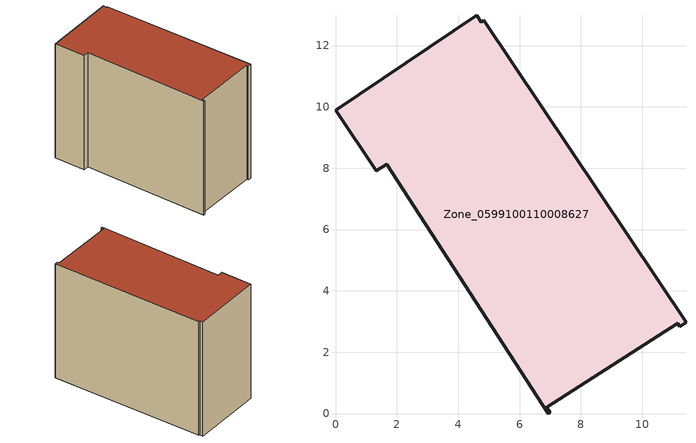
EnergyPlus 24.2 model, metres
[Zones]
Zone_0599100110008627
 floor ground (C_G): 1.66,8.13 1.33,7.91 0,9.9 4.61,12.98 4.76,12.76 4.84,12.82 11.43,2.97 11.23,2.84 11.16,2.95 6.89,0.21 7.01,0.04 6.94,0 z0.48
 wall outside (C_F): 4.61,12.98 0,9.9 1.33,7.91 1.66,8.13 6.94,0 7.01,0.04 6.89,0.21 11.16,2.95 11.23,2.84 11.43,2.97 4.84,12.82 4.76,12.76 4.61,12.98 z0.48:9.79
 roof outside (C_R): 1.66,8.13 6.94,0 7.01,0.04 6.89,0.21 11.16,2.95 11.23,2.84 11.43,2.97 4.84,12.82 4.76,12.76 4.61,12.98 0,9.9 1.33,7.91 z9.79
[BUILDING]
Pand.0599100110008627: North Axis=0; Terrain=City; Loads Convergence Tolerance Value=0.04; Temperature Convergence Tolerance Value=0.4; Solar Distribution=FullExterior; Maximum Number of Warmup Days=25; Minimum Number of Warmup Days=1
[Site:Location]
Rotterdam.The.Hague.AP_ZH_NLD Design_Conditions: Latitude=51.96; Longitude=4.45; Time Zone=1; Elevation=-4.5
[SITE:GROUNDTEMPERATURE:BUILDINGSURFACE]
18, 18, 18, 18, 18, 18, 18, 18, 18, 18, 18, 18
[MATERIAL] Thermal Absorptance=0.9; Solar Absorptance=0.7; Visible Absorptance=0.7
Name | Roughness | Thickness | Conductivity | Density | Specific Heat
G.TI.2015-2018 | MediumSmooth | 0.15 | 0.0428571 | 540 | 1210
F.TI.2015-2018 | Rough | 0.3 | 0.0666667 | 1920 | 840
R.TI.2015-2018 | MediumRough | 0.2 | 0.0333333 | 1500 | 1000
[CONSTRUCTION]
C_G: G.TI.2015-2018
C_F: F.TI.2015-2018
C_R: R.TI.2015-2018
[ZONE]
Zone_0599100110008627: Type=1; Multiplier=1; Ceiling Height=Autocalculate; Volume=Autocalculate; Floor Area=autocalculate; Part of Total Floor Area=Yes
[ZONEINFILTRATION:DESIGNFLOWRATE]
Infil_Zone_0599100110008627: Zone or ZoneList or Space or SpaceList=Zone_0599100110008627; Schedule=AlwaysOn; Design Flow Rate Calculation Method=Flow/Area; Flow Rate per Floor Area=0.0015; Constant Term Coefficient=1; Temperature Term Coefficient=0; Velocity Term Coefficient=0; Velocity Squared Term Coefficient=0
[HVACTEMPLATE:ZONE:IDEALLOADSAIRSYSTEM]
Zone_0599100110008627: Maximum Heating Supply Air Temperature=50; Minimum Cooling Supply Air Temperature=13; Maximum Heating Supply Air Humidity Ratio=0.0156; Minimum Cooling Supply Air Humidity Ratio=0.0077; Heating Limit=NoLimit; Cooling Limit=NoLimit; Dehumidification Control Type=ConstantSensibleHeatRatio; Cooling Sensible Heat Ratio=0.7; Dehumidification Setpoint=60; Humidification Control Type=None; Humidification Setpoint=30; Outdoor Air Method=None; Outdoor Air Flow Rate per Person=0.00944; Outdoor Air Flow Rate per Zone Floor Area=0; Outdoor Air Flow Rate per Zone=0; Demand Controlled Ventilation Type=None; Outdoor Air Economizer Type=NoEconomizer; Heat Recovery Type=None; Sensible Heat Recovery Effectiveness=0.7; Latent Heat Recovery Effectiveness=0.65
[ZONECONTROL:THERMOSTAT]
ThermostatControl_Zone_0599100110008627: Zone or ZoneList=Zone_0599100110008627; Control Type Schedule=DualSetpointControlType; Control 1=Thermostat_Zone_0599100110008627; Temperature Difference Between Cutout And Setpoint=0
[THERMOSTATSETPOINT:DUALSETPOINT]
Thermostat_Zone_0599100110008627: Heating Setpoint Temperature Schedule=HeatingSetpoint_Zone_0599100110008627; Cooling Setpoint Temperature Schedule=CoolingSetpoint_Zone_0599100110008627
[SCHEDULE:COMPACT]
HeatingSetpoint_Zone_0599100110008627: Through: 12/31, For: AllDays, Until: 24:00, 21
CoolingSetpoint_Zone_0599100110008627: Through: 12/31, For: AllDays, Until: 24:00, 24
DualSetpointControlType: Through: 12/31, For: AllDays, Until: 24:00, 4
AlwaysOn: Through: 12/31, For: AllDays, Until: 24:00, 1
